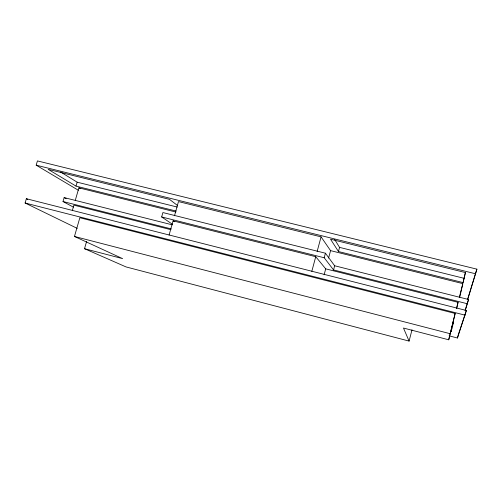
<?xml version="1.0" encoding="UTF-8"?>
<svg xmlns="http://www.w3.org/2000/svg" width="502" height="502" viewBox="0 0 502 502"><rect width="100%" height="100%" fill="white"/><g stroke="black" fill="none" stroke-linecap="round" stroke-linejoin="round"><path stroke-width="0.75" d="M84.512 248.703L126.027 266.92L409.086 341.09L403.476 328.038L448.713 339.798L455.157 313.468L79.843 217.742L74.453 236.461L122.601 258.63L84.512 248.703L86.62 241.374M451.179 331.345L453.676 319.887M455.157 313.468L448.713 339.798M456.726 308.272L458.056 302.323L325.704 268.846L315.739 256.704L173.071 220.861L169.086 235.068M459.725 297.215L462.831 283.63L330.567 250.63L321.06 236.862L178.48 201.584L174.508 215.747M463.07 282.595L465.36 272.561L330.529 239.203L338.455 251.533L463.07 282.595L465.517 272.404M449.114 335.844L457.466 338.009L458.351 334.533M465.348 310.311L468.542 299.506L334.665 265.765L325.415 253.209L162.905 212.559L161.663 216.952L172.537 224.331M457.466 338.009L466.371 310.493L26.355 198.723L25.1 203.009L77.239 228.379M467.833 299.142L476.9 269.16L37.43 160.91L36.182 165.177L78.387 190.277M454.348 316.831L454.718 315.381M456.569 308.128L458.056 302.323M459.317 297.366L462.831 283.63M451.204 331.364L451.963 328.377M452.346 326.884L453.494 322.403M409.086 341.09L412.016 329.776M467.456 303.779L333.554 269.932L324.198 257.752L325.415 253.209M324.116 274.795L325.704 268.846M328.59 258.047L330.567 250.63M333.554 269.932L334.665 265.765M338.455 251.533L339.559 247.379L334.614 239.379M311.811 271.369L315.739 256.704M317.138 251.477L321.06 236.862M72.388 210.363L73.894 205.149L170.893 229.684M75.244 200.486L78.889 187.848L175.844 212.032M73.355 207.125L63.007 201.534L64.149 197.593L172.324 224.852M176.146 211.072L76.015 186.117L77.151 182.176L60.642 172.017M467.538 299.449L476.9 269.16M465.053 310.437L468.542 299.506M458.596 333.805L466.371 310.493M36.182 165.177L475.714 273.816M77.151 182.176L177.269 207.056M339.559 247.379L464.155 278.34M161.663 216.952L324.198 257.752M63.007 201.534L171.195 228.887M25.1 203.009L465.172 315.187M74.453 236.461L449.993 333.667M26.355 198.723L27.754 199.413M64.149 197.593L66.189 198.723M76.015 186.117L48.179 169.35L169.513 199.363L177.444 205.431M78.889 187.848L80.232 188.658M173.071 220.861L174.326 221.727"/></g></svg>
